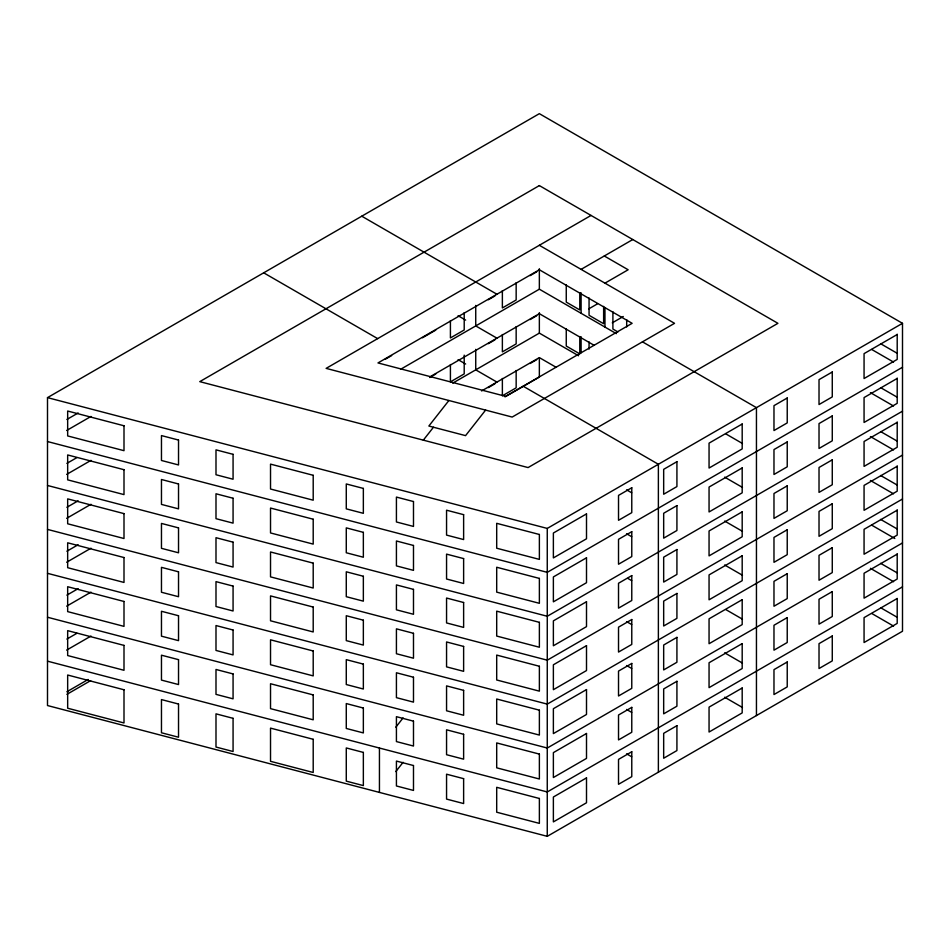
<?xml version="1.0" encoding="UTF-8"?>
<svg xmlns="http://www.w3.org/2000/svg" width="950" height="950" viewBox="0 0 950 950"><rect width="100%" height="100%" fill="white"/><g stroke="black" fill="none" stroke-linecap="round" stroke-linejoin="round"><path stroke-width="1.43" d="M448.899 400.496L428.854 426.027L465.559 435.634L485.604 410.103M423.32 440.147L433.461 427.239M395.817 727.189L403.085 717.927M395.817 771.578L403.085 762.304M47.5 397.634L539.351 113.668L902.5 323.321L902.5 631.239L547.259 836.332L47.5 705.541L47.5 397.634L547.259 528.426L902.5 323.321M66.904 419.461L78.149 412.965M66.69 430.481L90.986 416.444M66.904 463.374L76.903 457.603M66.69 474.394L90.986 460.37M66.904 507.3L78.149 500.804M591.043 215.436L326.135 368.374L512.181 417.062L674.536 323.321L539.351 245.278M66.69 518.32L90.986 504.284M385.023 359.397L391.649 355.573M422.501 337.761L435.753 330.113M488.3 299.772L494.926 295.949M530.076 275.654L536.702 271.831M66.904 551.226L78.149 544.73M66.69 562.246L90.986 548.209M400.591 369.312L539.351 289.192L616.348 333.652M581.103 269.373L632.795 239.531M430.421 376.568L539.351 313.678L593.999 345.23M429.733 377.506L435.753 374.027M488.3 343.686L494.926 339.863M530.076 319.58L536.702 315.744M604.96 283.147L628.152 269.764L604.295 255.989M66.904 595.139L78.149 588.656M452.723 383.135L539.351 333.117L578.574 355.763M66.69 606.159L90.986 592.135M588.668 308.928L597.491 303.834M481.591 390.949L539.351 357.604L555.869 367.139M488.3 387.612L494.926 383.788M530.076 363.494L536.702 359.67M612.287 322.846L623.271 316.504M66.904 639.065L76.903 633.294M504.996 396.874L539.351 377.043L539.351 358.008M66.642 650.109L90.986 636.061M66.904 691.742L88.148 679.476M66.904 694.343L90.642 680.639M897.204 334.507L864.061 353.637L864.061 378.539L897.204 359.409L897.204 334.246M902.5 367.246L547.259 572.339L47.5 441.548M897.204 378.433L864.061 397.563L864.061 422.465L897.204 403.334L897.204 378.171M902.5 411.172L547.259 616.265L47.5 485.474M897.204 422.358L864.061 441.489L864.061 466.379L897.204 447.26L897.204 422.097M902.5 455.086L547.259 660.191L47.5 529.399M897.204 466.272L864.061 485.402L864.061 510.304L897.204 491.174L897.204 466.011M902.5 499.011L547.259 704.116L47.5 573.325M897.204 510.197L864.061 529.328L864.061 554.23L897.204 535.099L897.204 509.936M902.5 542.937L547.259 748.03L47.5 617.239M897.204 554.123L864.061 573.254L864.061 598.156L897.204 579.025L897.204 553.862M902.5 586.862L547.259 791.956L47.5 661.164M880.626 343.722L897.204 353.293M871.708 349.469L893.523 362.057M880.626 387.647L897.204 397.207M870.426 392.647L893.523 405.983M880.626 431.573L897.204 441.133M870.426 436.572L893.523 449.908M880.626 475.487L897.204 485.058M642.461 341.846L756.449 407.645L756.449 715.564M617.928 331.954L612.904 329.068L612.904 311.742M870.426 480.486L893.523 493.822M361.76 216.196L496.945 294.251M880.626 519.413L897.204 528.984M725.931 433.96L742.461 443.496M871.708 525.16L894.805 538.496M458.09 315.733L465.654 320.103M496.945 338.164L475.736 325.921L475.736 305.425M880.626 563.338L897.204 572.898M724.66 477.137L742.461 487.421M870.426 568.337L893.57 581.709M523.189 386.223L658.374 464.265L658.374 772.184M458.09 359.658L465.654 364.028M496.945 382.09L475.736 369.847L475.736 349.351M880.626 607.715L897.204 617.286M724.66 521.063L742.461 531.335M871.898 613.569L893.57 626.086M263.684 272.816L377.661 338.628M626.584 489.844L631.679 492.777M724.66 564.989L742.461 575.261M626.584 533.769L631.679 536.702M725.931 609.639L742.461 619.186M627.855 578.419L631.679 580.628M724.66 652.828L742.461 663.112M626.584 621.609L631.679 624.542M724.66 697.217L742.461 707.489M626.584 665.534L631.679 668.467M626.584 709.46L631.679 712.393M626.584 753.837L631.679 756.77M626.691 319.699L626.691 326.919M604.96 308.037L604.96 327.073M603.63 306.387L603.63 323.713L589.059 315.293L589.059 297.967M589.059 341.893L589.059 349.113M581.103 292.802L581.103 313.298M581.103 336.728L581.103 352.83M579.773 292.612L579.773 309.938L566.259 302.124L566.259 284.81M579.773 336.537L579.773 353.851L566.259 346.049L566.259 328.736M547.259 528.426L547.259 836.332M539.351 268.696L539.351 289.192M539.351 312.621L539.351 333.117M516.159 282.673L516.159 299.986L502.372 307.942L502.372 290.629M516.159 326.586L516.159 343.912L502.372 351.868L502.372 334.543M516.159 370.512L516.159 387.826L502.372 395.794L502.372 378.468M464.206 312.657L464.206 329.983L450.419 337.939L450.419 320.625M464.206 355.146L464.206 373.908L450.419 381.864L450.419 364.539M379.442 748.042L379.442 792.419M539.351 185.594L199.773 381.639L528.081 467.566L777.919 323.321L539.351 185.594M539.351 269.764L377.981 362.936L505.649 396.34L632.13 323.321L539.351 269.764M586.506 513.891L553.375 533.021L553.375 557.911L586.506 538.793L586.506 513.891M631.774 487.754L618.521 495.401L618.521 520.303L631.774 512.656L631.774 487.754M676.922 461.688L663.67 469.336L663.67 494.238L676.922 486.578L676.922 461.688M742.188 424.009L709.056 443.139L709.056 468.041L742.188 448.911L742.188 424.009M787.229 398.003L773.977 405.65L773.977 430.552L787.229 422.904L787.229 398.003M832.271 371.996L819.019 379.644L819.019 404.546L832.271 396.898L832.271 371.996M586.506 557.804L553.375 576.935L553.375 601.837L586.506 582.706L586.506 557.804M631.774 531.679L618.521 539.327L618.521 564.229L631.774 556.569L631.774 531.679M676.922 505.602L663.67 513.261L663.67 538.151L676.922 530.504L676.922 505.602M742.188 467.934L709.056 487.053L709.056 511.955L742.188 492.824L742.188 467.934M787.229 441.928L773.977 449.576L773.977 474.478L787.229 466.818L787.229 441.928M832.271 415.922L819.019 423.569L819.019 448.471L832.271 440.812L832.271 415.922M586.506 601.73L553.375 620.861L553.375 645.762L586.506 626.632L586.506 601.73M631.774 575.593L618.521 583.253L618.521 608.154L631.774 600.495L631.774 575.593M676.922 549.528L663.67 557.175L663.67 582.077L676.922 574.429L676.922 549.528M742.188 511.848L709.056 530.979L709.056 555.881L742.188 536.75L742.188 511.848M787.229 485.842L773.977 493.501L773.977 518.391L787.229 510.744L787.229 485.842M832.271 459.836L819.019 467.495L819.019 492.385L832.271 484.738L832.271 459.836M586.506 645.656L553.375 664.786L553.375 689.688L586.506 670.557L586.506 645.656M631.774 619.519L618.521 627.166L618.521 652.068L631.774 644.421L631.774 619.519M676.922 593.453L663.67 601.101L663.67 626.002L676.922 618.355L676.922 593.453M742.188 555.774L709.056 574.904L709.056 599.806L742.188 580.676L742.188 555.774M787.229 529.768L773.977 537.415L773.977 562.317L787.229 554.669L787.229 529.768M832.271 503.761L819.019 511.409L819.019 536.311L832.271 528.663L832.271 503.761M586.506 689.581L553.375 708.712L553.375 733.602L586.506 714.471L586.506 689.581M631.774 663.444L618.521 671.092L618.521 695.994L631.774 688.346L631.774 663.444M676.922 637.367L663.67 645.026L663.67 669.928L676.922 662.269L676.922 637.367M742.188 599.699L709.056 618.83L709.056 643.72L742.188 624.589L742.188 599.699M787.229 573.693L773.977 581.341L773.977 606.242L787.229 598.595L787.229 573.693M832.271 547.687L819.019 555.334L819.019 580.236L832.271 572.589L832.271 547.687M586.506 733.495L553.375 752.626L553.375 777.528L586.506 758.397L586.506 733.495M631.774 707.37L618.521 715.018L618.521 739.919L631.774 732.26L631.774 707.37M676.922 681.293L663.67 688.952L663.67 713.842L676.922 706.194L676.922 681.293M742.188 643.613L709.056 662.744L709.056 687.646L742.188 668.515L742.188 643.613M787.229 617.607L773.977 625.266L773.977 650.168L787.229 642.509L787.229 617.607M832.271 591.601L819.019 599.26L819.019 624.162L832.271 616.502L832.271 591.601M586.506 777.884L553.375 797.014L553.375 821.904L586.506 802.774L586.506 777.884M631.774 751.747L618.521 759.394L618.521 784.296L631.774 776.649L631.774 751.747M676.922 725.681L663.67 733.329L663.67 758.231L676.922 750.571L676.922 725.681M742.188 688.002L709.056 707.133L709.056 732.034L742.188 712.904L742.188 688.002M787.229 661.996L773.977 669.643L773.977 694.545L787.229 686.898L787.229 661.996M832.271 635.989L819.019 643.637L819.019 668.539L832.271 660.891L832.271 635.989M897.204 598.5L864.061 617.631L864.061 642.533L897.204 623.402L897.204 598.5M123.999 425.778L67.664 411.029L67.664 435.931L123.999 450.68L123.999 425.778M178.529 440.052L161.464 435.587L161.464 460.477L178.529 464.954L178.529 440.052M233.071 454.326L215.994 449.849L215.994 474.751L233.071 479.228L233.071 454.326M313.203 475.297L270.524 464.122L270.524 489.024L313.203 500.199L313.203 475.297M363.351 488.419L346.275 483.954L346.275 508.856L363.351 513.321L363.351 488.419M413.488 501.541L396.423 497.076L396.423 521.977L413.488 526.442L413.488 501.541M463.624 514.663L446.559 510.197L446.559 535.099L463.624 539.564L463.624 514.663M539.374 534.482L496.696 523.319L496.696 548.221L539.374 559.384L539.374 534.482M123.999 469.704L67.664 454.955L67.664 479.857L123.999 494.606L123.999 469.704M178.529 483.978L161.464 479.501L161.464 504.402L178.529 508.867L178.529 483.978M233.071 498.239L215.994 493.774L215.994 518.676L233.071 523.141L233.071 498.239M313.203 519.222L270.524 508.048L270.524 532.95L313.203 544.112L313.203 519.222M363.351 532.344L346.275 527.867L346.275 552.769L363.351 557.234L363.351 532.344M413.488 545.466L396.423 540.989L396.423 565.891L413.488 570.368L413.488 545.466M463.624 558.588L446.559 554.123L446.559 579.013L463.624 583.49L463.624 558.588M539.374 578.408L496.696 567.245L496.696 592.135L539.374 603.309L539.374 578.408M123.999 513.617L67.664 498.881L67.664 523.783L123.999 538.519L123.999 513.617M178.529 527.891L161.464 523.426L161.464 548.328L178.529 552.793L178.529 527.891M233.071 542.165L215.994 537.7L215.994 562.602L233.071 567.067L233.071 542.165M313.203 563.136L270.524 551.974L270.524 576.876L313.203 588.038L313.203 563.136M363.351 576.258L346.275 571.793L346.275 596.695L363.351 601.16L363.351 576.258M413.488 589.38L396.423 584.915L396.423 609.817L413.488 614.282L413.488 589.38M463.624 602.502L446.559 598.037L446.559 622.939L463.624 627.404L463.624 602.502M539.374 622.333L496.696 611.159L496.696 636.061L539.374 647.235L539.374 622.333M123.999 557.543L67.664 542.806L67.664 567.696L123.999 582.445L123.999 557.543M178.529 571.817L161.464 567.352L161.464 592.254L178.529 596.719L178.529 571.817M233.071 586.091L215.994 581.626L215.994 606.516L233.071 610.992L233.071 586.091M313.203 607.062L270.524 595.899L270.524 620.789L313.203 631.964L313.203 607.062M363.351 620.184L346.275 615.719L346.275 640.621L363.351 645.086L363.351 620.184M413.488 633.306L396.423 628.841L396.423 653.742L413.488 658.207L413.488 633.306M463.624 646.428L446.559 641.962L446.559 666.864L463.624 671.329L463.624 646.428M539.374 666.259L496.696 655.084L496.696 679.986L539.374 691.149L539.374 666.259M123.999 601.469L67.664 586.72L67.664 611.622L123.999 626.371L123.999 601.469M178.529 615.742L161.464 611.278L161.464 636.168L178.529 640.644L178.529 615.742M233.071 630.016L215.994 625.539L215.994 650.441L233.071 654.906L233.071 630.016M313.203 650.988L270.524 639.813L270.524 664.715L313.203 675.889L313.203 650.988M363.351 664.109L346.275 659.644L346.275 684.534L363.351 689.011L363.351 664.109M413.488 677.231L396.423 672.766L396.423 697.656L413.488 702.133L413.488 677.231M463.624 690.353L446.559 685.888L446.559 710.778L463.624 715.255L463.624 690.353M539.374 710.172L496.696 699.01L496.696 723.9L539.374 735.074L539.374 710.172M123.999 645.394L67.664 630.646L67.664 655.547L123.999 670.284L123.999 645.394M178.529 659.656L161.464 655.191L161.464 680.093L178.529 684.558L178.529 659.656M233.071 673.93L215.994 669.465L215.994 694.367L233.071 698.832L233.071 673.93M313.203 694.913L270.524 683.739L270.524 708.641L313.203 719.803L313.203 694.913M363.351 708.035L346.275 703.558L346.275 728.46L363.351 732.925L363.351 708.035M413.488 721.157L396.423 716.68L396.423 741.582L413.488 746.047L413.488 721.157M463.624 734.279L446.559 729.802L446.559 754.704L463.624 759.169L463.624 734.279M539.374 754.098L496.696 742.924L496.696 767.826L539.374 779L539.374 754.098M123.999 689.771L67.664 675.023L67.664 708.225L123.999 722.962L123.999 689.771M178.529 704.045L161.464 699.58L161.464 732.771L178.529 737.236L178.529 704.045M233.071 718.319L215.994 713.842L215.994 747.044L233.071 751.509L233.071 718.319M313.203 739.29L270.524 728.116L270.524 761.318L313.203 772.481L313.203 739.29M363.351 752.412L346.275 747.947L346.275 781.137L363.351 785.602L363.351 752.412M413.488 765.534L396.423 761.069L396.423 785.971L413.488 790.436L413.488 765.534M463.624 778.656L446.559 774.191L446.559 799.092L463.624 803.557L463.624 778.656M539.374 798.475L496.696 787.312L496.696 812.214L539.374 823.377L539.374 798.475"/></g></svg>
